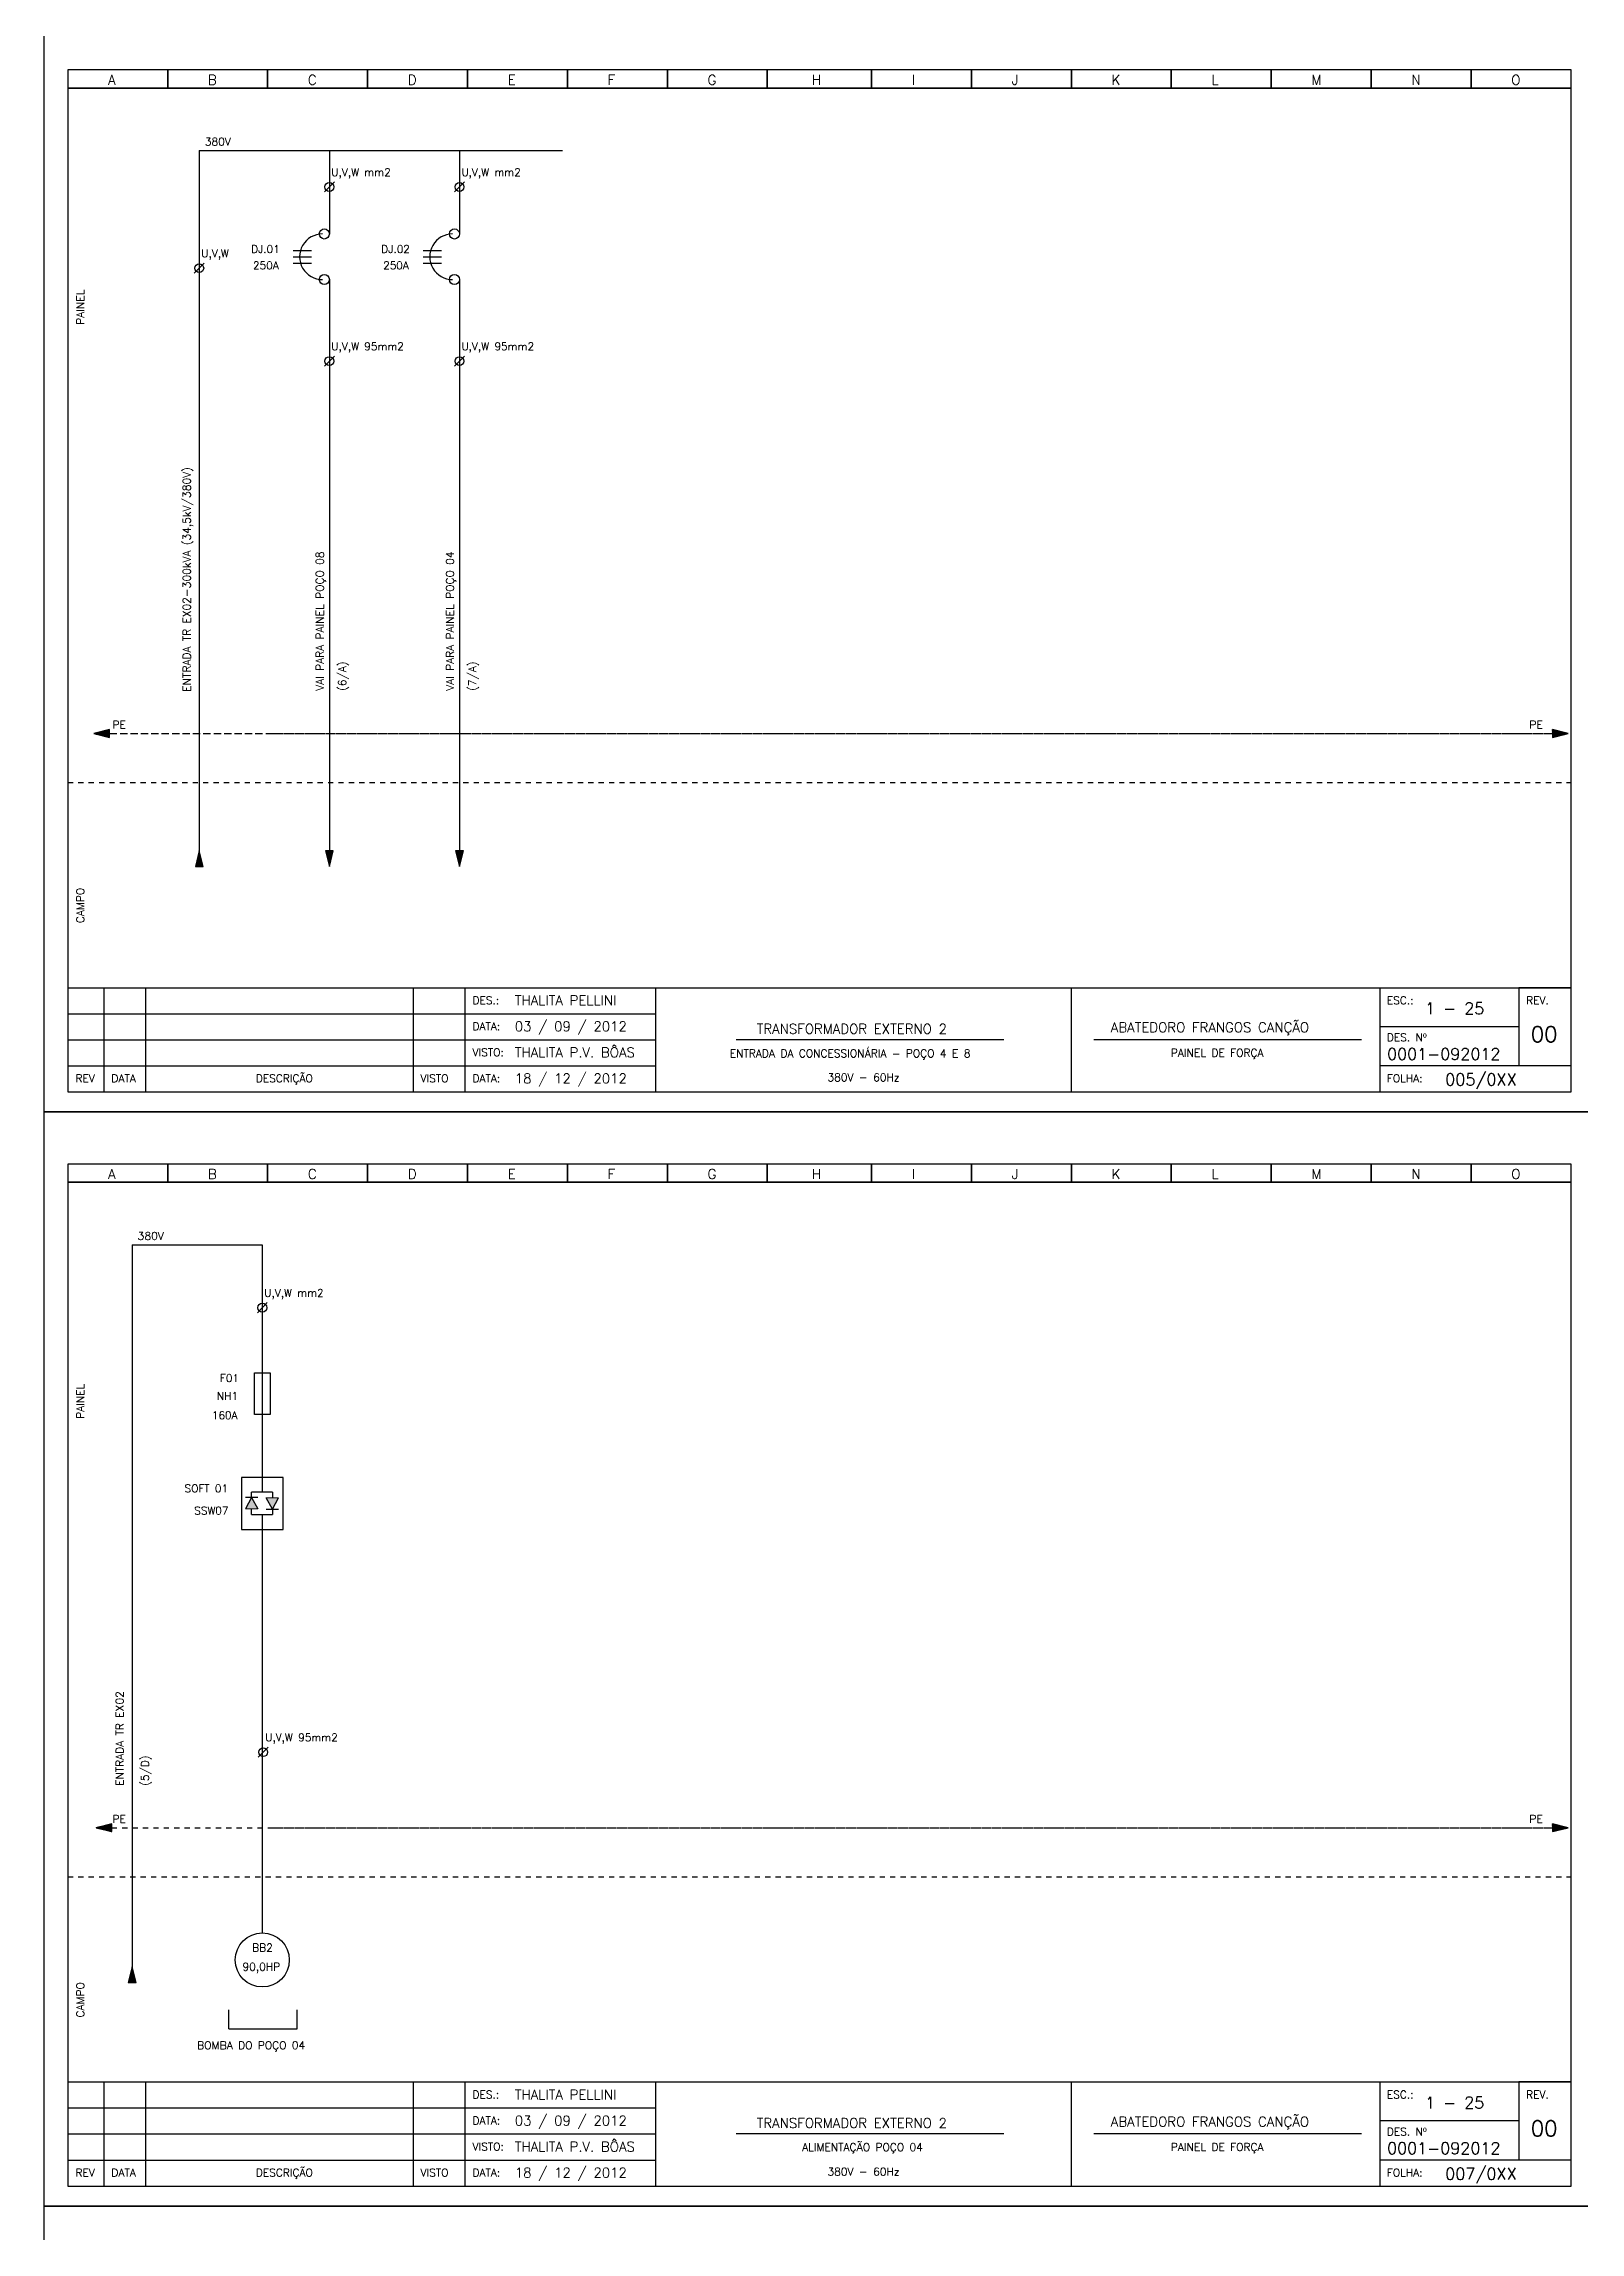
# Model space of a CAD drawing. Header units: millimetres. Extents: x 1974 to 2099, y 1386 to 1555.
# Drawn here: x 1974.11 to 2003.63, y 1470.08 to 1512.13 of the extents above; entities that cross this region are included whole.
import ezdxf

# ---------------------------------------------------------------- set-up
doc = ezdxf.new("R2010")
doc.units = ezdxf.units.MM
for name, pattern in [('DASHDOT2', [0.5, 0.25, -0.125, 0, -0.125]), ('DASHED', [0.75, 0.5, -0.25]), ('HIDDEN2', [0.1875, 0.125, -0.0625])]:
    doc.linetypes.add(name, pattern=pattern)
for name, color, linetype in [('ALIMENTAÇÃO', 6, 'Continuous'), ('CONECTOR_SAK', 2, 'Continuous'), ('DISJUNTOR', 5, 'Continuous'), ('EQUIPAMENTOS', 5, 'Continuous'), ('MARGEM', 1, 'Continuous'), ('MOTORES', 5, 'Continuous'), ('PAINEL', 7, 'Continuous'), ('soft', 5, 'Continuous'), ('TERRA', 3, 'DASHED'), ('TEXTO', 4, 'Continuous'), ('TEXTO_2', 5, 'Continuous'), ('TIMBRE', 7, 'Continuous')]:
    doc.layers.add(name, color=color, linetype=linetype)
doc.styles.add('REGUA60', font='romans.shx', dxfattribs={"height": 2})
doc.styles.add('ROMANC', font='romanc.shx', dxfattribs={"height": 0.55})
doc.styles.add('ROMANS', font='romans.shx', dxfattribs={"height": 37})

# ---------------------------------------------------------------- blocks, each defined once
blk = doc.blocks.new('soft')
at = {"layer": 'soft'}
h = blk.add_hatch(color=7, dxfattribs=at)
h.paths.add_polyline_path([(-0.206, -0.385), (-0.323, -0.602), (-0.088, -0.602)])
h.paths.add_polyline_path([(0.194, -0.609), (0.312, -0.391), (0.077, -0.391)])
for p, q in [((0.403, 0), (-0.397, 0)), ((-0.397, 0), (-0.397, -1)), ((0.403, -1), (0.403, 0)), ((-0.206, -0.385), (-0.323, -0.602)), ((-0.206, -0.385), (-0.088, -0.602)), ((0.194, -0.609), (0.077, -0.391)), ((0.194, -0.609), (0.312, -0.391)), ((-0.397, -1), (0.403, -1))]:
    blk.add_line(p, q, dxfattribs=at)
at = {"layer": 'soft', "color": 7}
for p, q in [((0, 0), (0, -0.282)), ((-0.083, -0.385), (-0.323, -0.385)), ((-0.206, -0.385), (-0.206, -0.282)), ((0.194, -0.282), (-0.206, -0.282)), ((0.194, -0.282), (0.194, -0.391)), ((-0.206, -0.711), (-0.206, -0.602)), ((-0.206, -0.711), (0.194, -0.711)), ((0, -0.711), (0, -1)), ((0.072, -0.609), (0.312, -0.609)), ((0.194, -0.609), (0.194, -0.711))]:
    blk.add_line(p, q, dxfattribs=at)
at = {"layer": 'soft', "lineweight": 20}
for p, q in [((0.312, -0.391), (0.077, -0.391)), ((-0.323, -0.602), (-0.088, -0.602))]:
    blk.add_line(p, q, dxfattribs=at)

msp = doc.modelspace()

# ---------------------------------------------------------------- hatches: boundary and pattern name
at = {"layer": 'EQUIPAMENTOS'}
for points in [[(1977.169, 1496.329), (1977.094, 1496.629), (1977.019, 1496.329)], [(1977.169, 1496.329), (1977.094, 1496.629), (1977.019, 1496.329)], [(1979.519, 1496.629), (1979.594, 1496.329), (1979.669, 1496.629)], [(1982.019, 1496.629), (1982.094, 1496.329), (1982.169, 1496.629)], [(1975.88, 1474.882), (1975.805, 1475.182), (1975.73, 1474.882)], [(1975.88, 1474.882), (1975.805, 1475.182), (1975.73, 1474.882)]]:
    msp.add_hatch(color=256, dxfattribs=at).paths.add_polyline_path(points)
at = {"layer": 'TERRA'}
h = msp.add_hatch(dxfattribs=at)
h.set_pattern_fill('ANSI31', color=256, scale=0.004, angle=180, style=0)
h.set_pattern_definition([(225, (2032.32565715, 1547.50084864), (0.0003535533906, -0.0003535533906), [])])
h.paths.add_polyline_path([(1975.071, 1498.881), (1975.371, 1498.881), (1975.371, 1498.956)])
h.paths.add_polyline_path([(1975.371, 1498.806), (1975.371, 1498.881), (1975.071, 1498.881)])
h = msp.add_hatch(dxfattribs=at)
h.set_pattern_fill('ANSI31', color=256, scale=0.004, angle=180, style=0)
h.set_pattern_definition([(225, (2032.32565715, 1547.50084864), (0.0003535533906, -0.0003535533906), [])])
h.paths.add_polyline_path([(1975.071, 1498.881), (1975.371, 1498.881), (1975.371, 1498.956)])
h.paths.add_polyline_path([(1975.371, 1498.806), (1975.371, 1498.881), (1975.071, 1498.881)])
h = msp.add_hatch(dxfattribs=at)
h.set_pattern_fill('ANSI31', color=256, scale=0.004, style=0)
h.set_pattern_definition([(45, (1946.1419275, 1450.2612611), (-0.0003535533906, 0.0003535533906), [])])
h.paths.add_polyline_path([(2003.396, 1498.881), (2003.096, 1498.881), (2003.096, 1498.806)])
h.paths.add_polyline_path([(2003.096, 1498.956), (2003.096, 1498.881), (2003.396, 1498.881)])
h = msp.add_hatch(dxfattribs=at)
h.set_pattern_fill('ANSI31', color=256, scale=0.004, angle=180, style=0)
h.set_pattern_definition([(225, (2032.3663817, 1526.47584864), (0.0003535533906, -0.0003535533906), [])])
h.paths.add_polyline_path([(1975.112, 1477.856), (1975.412, 1477.856), (1975.412, 1477.931)])
h.paths.add_polyline_path([(1975.412, 1477.781), (1975.412, 1477.856), (1975.112, 1477.856)])
h = msp.add_hatch(dxfattribs=at)
h.set_pattern_fill('ANSI31', color=256, scale=0.004, style=0)
h.set_pattern_definition([(45, (1946.1419275, 1429.2362611), (-0.0003535533906, 0.0003535533906), [])])
h.paths.add_polyline_path([(2003.396, 1477.856), (2003.096, 1477.856), (2003.096, 1477.781)])
h.paths.add_polyline_path([(2003.096, 1477.931), (2003.096, 1477.856), (2003.396, 1477.856)])

# ---------------------------------------------------------------- linework, layer by layer
for p, q in [((1978.896, 1508.165), (1979.249, 1508.165)), ((1978.896, 1508.042), (1979.249, 1508.042)), ((1978.896, 1507.919), (1979.249, 1507.919)), ((1981.396, 1508.165), (1981.749, 1508.165)), ((1981.396, 1508.042), (1981.749, 1508.042)), ((1981.396, 1507.919), (1981.749, 1507.919)), ((2003.452, 1493.997), (2002.452, 1493.997)), ((1977.665, 1473.994), (1977.665, 1474.357)), ((1978.972, 1473.994), (1978.972, 1474.357)), ((1977.665, 1473.994), (1978.972, 1473.994)), ((2003.452, 1472.972), (2002.452, 1472.972))]:
    msp.add_line(p, q)
at = {"layer": 'ALIMENTAÇÃO', "color": 6}
for p, q in [((1979.594, 1510.084), (1979.594, 1508.48)), ((1982.094, 1510.084), (1982.094, 1508.48)), ((1979.594, 1507.604), (1979.594, 1496.629)), ((1982.094, 1507.606), (1982.094, 1496.629))]:
    msp.add_line(p, q, dxfattribs=at)
at = {"layer": 'ALIMENTAÇÃO'}
for p, q in [((1978.305, 1489.059), (1978.305, 1484.586)), ((1978.305, 1483.586), (1978.305, 1475.835))]:
    msp.add_line(p, q, dxfattribs=at)
at = {"layer": 'CONECTOR_SAK'}
for p, q in [((1979.69, 1509.48), (1979.499, 1509.287)), ((1982.19, 1509.48), (1981.999, 1509.287)), ((1977.19, 1507.919), (1976.999, 1507.726)), ((1979.69, 1506.134), (1979.499, 1505.941)), ((1982.19, 1506.134), (1981.999, 1505.941)), ((1978.401, 1487.946), (1978.21, 1487.753)), ((1978.419, 1479.404), (1978.228, 1479.211))]:
    msp.add_line(p, q, dxfattribs=at)
for centre in [(1979.594, 1509.383), (1982.094, 1509.383), (1977.094, 1507.822), (1979.594, 1506.037), (1982.094, 1506.037), (1978.305, 1487.849), (1978.323, 1479.307)]:
    msp.add_circle(centre, 0.0846, dxfattribs=at)
at = {"layer": 'DISJUNTOR'}
for centre in [(1979.497, 1508.48), (1981.997, 1508.48), (1979.497, 1507.604), (1981.997, 1507.604)]:
    msp.add_circle(centre, 0.097, dxfattribs=at)
for centre in [(1979.46, 1508.042), (1981.96, 1508.042)]:
    msp.add_arc(centre, 0.438, 89.8656, 270.134, dxfattribs=at)
at = {"layer": 'EQUIPAMENTOS'}
for p, q in [((1977.094, 1510.084), (1984.074, 1510.084)), ((1975.805, 1489.059), (1978.305, 1489.059))]:
    msp.add_line(p, q, dxfattribs=at)
for points in [[(1977.169, 1496.329), (1977.094, 1496.629), (1977.019, 1496.329), (1977.169, 1496.329)], [(1979.519, 1496.629), (1979.594, 1496.329), (1979.669, 1496.629), (1979.519, 1496.629)], [(1982.019, 1496.629), (1982.094, 1496.329), (1982.169, 1496.629), (1982.019, 1496.629)], [(1975.88, 1474.882), (1975.805, 1475.182), (1975.73, 1474.882), (1975.88, 1474.882)]]:
    msp.add_lwpolyline(points, dxfattribs=at)
msp.add_lwpolyline([(1978.155, 1486.595), (1978.455, 1486.595), (1978.455, 1485.795), (1978.155, 1485.795)], close=True, dxfattribs=at)
at = {"layer": 'MARGEM', "color": 7}
for points in [[(1974.106, 1491.609), (2003.806, 1491.609), (2003.806, 1512.634), (1974.106, 1512.634)], [(1974.106, 1470.584), (2003.806, 1470.584), (2003.806, 1491.609), (1974.106, 1491.609)], [(1974.106, 1449.559), (2003.806, 1449.559), (2003.806, 1470.584), (1974.106, 1470.584)]]:
    msp.add_lwpolyline(points, close=True, dxfattribs=at)
at = {"layer": 'MOTORES'}
msp.add_circle((1978.305, 1475.316), 0.519, dxfattribs=at)
at = {"layer": 'PAINEL', "color": 12, "linetype": 'HIDDEN2', "ltscale": 0.005}
for p, q in [((1974.568, 1497.941), (2003.356, 1497.941)), ((1974.568, 1497.941), (2003.452, 1497.941)), ((1974.568, 1476.916), (2003.452, 1476.916))]:
    msp.add_line(p, q, dxfattribs=at)
at = {"layer": 'soft'}
for p, q in [((1977.094, 1510.084), (1977.094, 1496.629)), ((1975.805, 1489.059), (1975.805, 1475.182))]:
    msp.add_line(p, q, dxfattribs=at)
at = {"layer": 'TERRA', "linetype": 'DASHDOT2', "ltscale": 0.0025}
for p, q in [((1975.371, 1498.881), (2003.096, 1498.881)), ((1975.412, 1498.881), (2003.096, 1498.881)), ((1978.523, 1498.881), (2003.396, 1498.881)), ((1978.523, 1498.881), (2003.396, 1498.881)), ((1975.412, 1477.856), (2003.096, 1477.856)), ((1975.412, 1477.856), (2003.096, 1477.856)), ((1978.523, 1477.856), (2003.396, 1477.856))]:
    msp.add_line(p, q, dxfattribs=at)
at = {"layer": 'TERRA'}
for points in [[(1975.371, 1498.956), (1975.071, 1498.881), (1975.371, 1498.806), (1975.371, 1498.956)], [(1975.371, 1498.956), (1975.071, 1498.881), (1975.371, 1498.806), (1975.371, 1498.956)], [(2003.096, 1498.806), (2003.396, 1498.881), (2003.096, 1498.956), (2003.096, 1498.806)], [(1975.412, 1477.931), (1975.112, 1477.856), (1975.412, 1477.781), (1975.412, 1477.931)], [(1975.412, 1477.931), (1975.112, 1477.856), (1975.412, 1477.781), (1975.412, 1477.931)], [(2003.096, 1477.781), (2003.396, 1477.856), (2003.096, 1477.931), (2003.096, 1477.781)], [(2003.096, 1477.781), (2003.396, 1477.856), (2003.096, 1477.931), (2003.096, 1477.781)]]:
    msp.add_lwpolyline(points, dxfattribs=at)
at = {"layer": 'TIMBRE', "color": 12}
for p, q in [((2003.452, 1511.634), (1974.568, 1511.634)), ((2003.452, 1490.609), (1974.568, 1490.609))]:
    msp.add_line(p, q, dxfattribs=at)
at = {"layer": 'TIMBRE'}
for p, q in [((1974.568, 1493.997), (2003.452, 1493.997)), ((1975.268, 1491.997), (1975.268, 1493.997)), ((1976.068, 1491.997), (1976.068, 1493.997)), ((1981.206, 1493.997), (1981.206, 1491.997)), ((1982.206, 1491.997), (1982.206, 1493.997)), ((1985.859, 1493.997), (1985.859, 1491.997)), ((1993.849, 1493.997), (1993.849, 1491.997)), ((1999.777, 1493.997), (1999.777, 1491.997)), ((2002.452, 1493.997), (2002.452, 1492.497)), ((1974.568, 1493.497), (1985.859, 1493.497)), ((2002.452, 1493.247), (1999.777, 1493.247)), ((1974.568, 1492.997), (1985.859, 1492.997)), ((1992.553, 1492.997), (1987.409, 1492.997)), ((1999.424, 1492.997), (1994.28, 1492.997)), ((1974.568, 1492.497), (1985.859, 1492.497)), ((2003.452, 1492.497), (1999.777, 1492.497)), ((1974.568, 1472.972), (2003.452, 1472.972)), ((1975.268, 1470.972), (1975.268, 1472.972)), ((1976.068, 1470.972), (1976.068, 1472.972)), ((1981.206, 1472.972), (1981.206, 1470.972)), ((1982.206, 1470.972), (1982.206, 1472.972)), ((1985.859, 1472.972), (1985.859, 1470.972)), ((1993.849, 1472.972), (1993.849, 1470.972)), ((1999.777, 1472.972), (1999.777, 1470.972)), ((2002.452, 1472.972), (2002.452, 1471.472)), ((1974.568, 1472.472), (1985.859, 1472.472)), ((2002.452, 1472.222), (1999.777, 1472.222)), ((1974.568, 1471.972), (1985.859, 1471.972)), ((1992.553, 1471.972), (1987.409, 1471.972)), ((1999.424, 1471.972), (1994.28, 1471.972)), ((1974.568, 1471.472), (1985.859, 1471.472)), ((2003.452, 1471.472), (1999.777, 1471.472))]:
    msp.add_line(p, q, dxfattribs=at)
at = {"layer": 'TIMBRE', "color": 12}
for points in [[(1974.568, 1511.284), (1976.488, 1511.284), (1976.488, 1511.634), (1974.568, 1511.634)], [(1974.568, 1491.997), (2003.452, 1491.997), (2003.452, 1511.284), (1974.568, 1511.284)], [(1976.488, 1511.284), (1978.408, 1511.284), (1978.408, 1511.634), (1976.488, 1511.634)], [(1978.408, 1511.284), (1980.328, 1511.284), (1980.328, 1511.634), (1978.408, 1511.634)], [(1980.328, 1511.284), (1982.248, 1511.284), (1982.248, 1511.634), (1980.328, 1511.634)], [(1982.248, 1511.284), (1984.168, 1511.284), (1984.168, 1511.634), (1982.248, 1511.634)], [(1984.168, 1511.284), (1986.088, 1511.284), (1986.088, 1511.634), (1984.168, 1511.634)], [(1986.088, 1511.284), (1988.008, 1511.284), (1988.008, 1511.634), (1986.088, 1511.634)], [(1988.008, 1511.284), (1990.012, 1511.284), (1990.012, 1511.634), (1988.008, 1511.634)], [(1990.012, 1511.284), (1991.932, 1511.284), (1991.932, 1511.634), (1990.012, 1511.634)], [(1991.932, 1511.284), (1993.852, 1511.284), (1993.852, 1511.634), (1991.932, 1511.634)], [(1993.852, 1511.284), (1995.772, 1511.284), (1995.772, 1511.634), (1993.852, 1511.634)], [(1995.772, 1511.284), (1997.692, 1511.284), (1997.692, 1511.634), (1995.772, 1511.634)], [(1997.692, 1511.284), (1999.612, 1511.284), (1999.612, 1511.634), (1997.692, 1511.634)], [(1999.612, 1511.284), (2001.532, 1511.284), (2001.532, 1511.634), (1999.612, 1511.634)], [(2001.532, 1511.284), (2003.452, 1511.284), (2003.452, 1511.634), (2001.532, 1511.634)], [(1974.568, 1490.259), (1976.488, 1490.259), (1976.488, 1490.609), (1974.568, 1490.609)], [(1974.568, 1470.972), (2003.452, 1470.972), (2003.452, 1490.259), (1974.568, 1490.259)], [(1976.488, 1490.259), (1978.408, 1490.259), (1978.408, 1490.609), (1976.488, 1490.609)], [(1978.408, 1490.259), (1980.328, 1490.259), (1980.328, 1490.609), (1978.408, 1490.609)], [(1980.328, 1490.259), (1982.248, 1490.259), (1982.248, 1490.609), (1980.328, 1490.609)], [(1982.248, 1490.259), (1984.168, 1490.259), (1984.168, 1490.609), (1982.248, 1490.609)], [(1984.168, 1490.259), (1986.088, 1490.259), (1986.088, 1490.609), (1984.168, 1490.609)], [(1986.088, 1490.259), (1988.008, 1490.259), (1988.008, 1490.609), (1986.088, 1490.609)], [(1988.008, 1490.259), (1990.012, 1490.259), (1990.012, 1490.609), (1988.008, 1490.609)], [(1990.012, 1490.259), (1991.932, 1490.259), (1991.932, 1490.609), (1990.012, 1490.609)], [(1991.932, 1490.259), (1993.852, 1490.259), (1993.852, 1490.609), (1991.932, 1490.609)], [(1993.852, 1490.259), (1995.772, 1490.259), (1995.772, 1490.609), (1993.852, 1490.609)], [(1995.772, 1490.259), (1997.692, 1490.259), (1997.692, 1490.609), (1995.772, 1490.609)], [(1997.692, 1490.259), (1999.612, 1490.259), (1999.612, 1490.609), (1997.692, 1490.609)], [(1999.612, 1490.259), (2001.532, 1490.259), (2001.532, 1490.609), (1999.612, 1490.609)], [(2001.532, 1490.259), (2003.452, 1490.259), (2003.452, 1490.609), (2001.532, 1490.609)]]:
    msp.add_lwpolyline(points, close=True, dxfattribs=at)

# ---------------------------------------------------------------- block references
at = {"layer": 'soft'}
msp.add_blockref('soft', (1978.305, 1484.586), dxfattribs=at)

# ---------------------------------------------------------------- texts
at = {"style": 'ROMANS'}
for s, p in [('ESC.:', (1999.913, 1493.68)), ('REV.', (2002.589, 1493.68)), ('ENTRADA DA CONCESSIONÁRIA - POÇO 4 E 8', (1987.289, 1492.659)), ('PAINEL DE FORÇA', (1995.764, 1492.671)), ('DES. Nº', (1999.913, 1492.967)), ('380V - 60Hz', (1989.166, 1492.198)), ('FOLHA:', (1999.913, 1492.18)), ('ESC.:', (1999.913, 1472.655)), ('REV.', (2002.589, 1472.655)), ('ALIMENTAÇÃO POÇO 04', (1988.678, 1471.644)), ('PAINEL DE FORÇA', (1995.764, 1471.646)), ('DES. Nº', (1999.913, 1471.942)), ('380V - 60Hz', (1989.166, 1471.173)), ('FOLHA:', (1999.913, 1471.155))]:
    msp.add_text(s, height=0.15, dxfattribs=at).set_placement(p)
at = {"layer": 'TEXTO'}
for s, height, style, p in [('A', 0.188, 'ROMANS', (1975.341, 1511.347)), ('B', 0.188, 'ROMANS', (1977.261, 1511.347)), ('C', 0.188, 'ROMANS', (1979.181, 1511.347)), ('D', 0.188, 'ROMANS', (1981.101, 1511.347)), ('E', 0.188, 'ROMANS', (1983.021, 1511.347)), ('F', 0.188, 'ROMANS', (1984.941, 1511.347)), ('G', 0.188, 'ROMANS', (1986.861, 1511.347)), ('H', 0.188, 'ROMANS', (1988.865, 1511.347)), ('I', 0.188, 'ROMANS', (1990.785, 1511.347)), ('J', 0.188, 'ROMANS', (1992.705, 1511.347)), ('K', 0.188, 'ROMANS', (1994.625, 1511.347)), ('L', 0.188, 'ROMANS', (1996.545, 1511.347)), ('M', 0.188, 'ROMANS', (1998.465, 1511.347)), ('N', 0.188, 'ROMANS', (2000.385, 1511.347)), ('O', 0.188, 'ROMANS', (2002.305, 1511.347)), ('380V', 0.15, 'ROMANS', (1977.199, 1510.178)), ('U,V,W mm2', 0.148, 'ROMANS', (1979.631, 1509.592)), ('U,V,W mm2', 0.148, 'ROMANS', (1982.131, 1509.592)), ('U,V,W ', 0.148, 'ROMANS', (1977.131, 1508.032)), ('DJ.01', 0.148, 'ROMANS', (1978.09, 1508.115)), ('250A', 0.148, 'ROMANS', (1978.127, 1507.802)), ('DJ.02', 0.148, 'ROMANS', (1980.59, 1508.115)), ('250A', 0.148, 'ROMANS', (1980.627, 1507.802)), ('U,V,W 95mm2', 0.148, 'ROMANS', (1979.631, 1506.247)), ('U,V,W 95mm2', 0.148, 'ROMANS', (1982.131, 1506.247)), ('PE', 0.15, 'ROMANS', (1975.424, 1498.975)), ('PE', 0.15, 'ROMANS', (1975.424, 1498.975)), ('PE', 0.15, 'ROMANS', (2002.651, 1498.975)), ('THALITA PELLINI', 0.1875, 'ROMANS', (1983.157, 1493.66)), ('03 / 09 / 2012', 0.1875, 'ROMANS', (1983.157, 1493.16)), ('THALITA P.V. BÔAS', 0.1875, 'ROMANS', (1983.157, 1492.66)), ('18 / 12 / 2012', 0.1875, 'ROMANS', (1983.157, 1492.16)), ('A', 0.188, 'ROMANS', (1975.341, 1490.322)), ('B', 0.188, 'ROMANS', (1977.261, 1490.322)), ('C', 0.188, 'ROMANS', (1979.181, 1490.322)), ('D', 0.188, 'ROMANS', (1981.101, 1490.322)), ('E', 0.188, 'ROMANS', (1983.021, 1490.322)), ('F', 0.188, 'ROMANS', (1984.941, 1490.322)), ('G', 0.188, 'ROMANS', (1986.861, 1490.322)), ('H', 0.188, 'ROMANS', (1988.865, 1490.322)), ('I', 0.188, 'ROMANS', (1990.785, 1490.322)), ('J', 0.188, 'ROMANS', (1992.705, 1490.322)), ('K', 0.188, 'ROMANS', (1994.625, 1490.322)), ('L', 0.188, 'ROMANS', (1996.545, 1490.322)), ('M', 0.188, 'ROMANS', (1998.465, 1490.322)), ('N', 0.188, 'ROMANS', (2000.385, 1490.322)), ('O', 0.188, 'ROMANS', (2002.305, 1490.322)), ('380V', 0.15, 'ROMANS', (1975.91, 1489.153)), ('U,V,W mm2', 0.148, 'ROMANS', (1978.342, 1488.059)), ('F01', 0.148, 'ROMANS', (1977.489, 1486.422)), ('NH1', 0.148, 'ROMANS', (1977.434, 1486.08)), ('160A', 0.148, 'ROMANS', (1977.335, 1485.708)), ('SOFT 01', 0.148, 'ROMANS', (1976.811, 1484.302)), ('SSW07', 0.148, 'ROMANS', (1976.997, 1483.876)), ('U,V,W 95mm2', 0.148, 'ROMANS', (1978.36, 1479.517)), ('PE', 0.15, 'ROMANS', (1975.424, 1477.95)), ('PE', 0.15, 'ROMANS', (2002.651, 1477.95)), ('BB2', 0.15, 'REGUA60', (1978.112, 1475.479)), ('90,0HP', 0.15, 'REGUA60', (1977.924, 1475.11)), ('BOMBA DO POÇO 04', 0.15, 'REGUA60', (1977.055, 1473.602)), ('THALITA PELLINI', 0.1875, 'ROMANS', (1983.157, 1472.635)), ('03 / 09 / 2012', 0.1875, 'ROMANS', (1983.157, 1472.135)), ('THALITA P.V. BÔAS', 0.1875, 'ROMANS', (1983.157, 1471.635)), ('18 / 12 / 2012', 0.1875, 'ROMANS', (1983.157, 1471.135))]:
    msp.add_text(s, height=height, dxfattribs=dict(at, style=style)).set_placement(p)
at = {"layer": 'TEXTO', "style": 'REGUA60'}
for s, p in [('PAINEL', (1974.882, 1506.735)), ('ENTRADA TR EX02-300kVA (34,5kV/380V)', (1976.929, 1499.684)), ('VAI PARA PAINEL POÇO 08', (1979.486, 1499.699)), ('VAI PARA PAINEL POÇO 04', (1981.986, 1499.699)), ('(6/A)', (1979.915, 1499.699)), ('(7/A)', (1982.415, 1499.699)), ('CAMPO', (1974.882, 1495.234)), ('PAINEL', (1974.882, 1485.71)), ('ENTRADA TR EX02', (1975.641, 1478.659)), ('(5/D)', (1976.125, 1478.659)), ('CAMPO', (1974.882, 1474.209))]:
    msp.add_text(s, height=0.15, rotation=90, dxfattribs=at).set_placement(p)
at = {"layer": 'TEXTO', "color": 150, "style": 'ROMANS'}
for s, height, p in [('DES.:', 0.15, (1982.342, 1493.68)), ('1 - 25', 0.225, (2000.647, 1493.487)), ('DATA:', 0.15, (1982.342, 1493.18)), ('00', 0.3, (2002.68, 1492.953)), ('VISTO:', 0.15, (1982.342, 1492.68)), ('0001-092012', 0.225, (1999.917, 1492.611)), ('DESCRIÇÃO', 0.15, (1978.18, 1492.18)), ('005/0XX', 0.225, (2001.036, 1492.121)), ('REV', 0.15, (1974.716, 1492.18)), ('DATA', 0.15, (1975.404, 1492.18)), ('VISTO', 0.15, (1981.342, 1492.18)), ('DATA:', 0.15, (1982.342, 1492.18)), ('DES.:', 0.15, (1982.342, 1472.655)), ('1 - 25', 0.225, (2000.647, 1472.462)), ('DATA:', 0.15, (1982.342, 1472.155)), ('00', 0.3, (2002.68, 1471.928)), ('VISTO:', 0.15, (1982.342, 1471.655)), ('0001-092012', 0.225, (1999.917, 1471.586)), ('DESCRIÇÃO', 0.15, (1978.18, 1471.155)), ('007/0XX', 0.225, (2001.036, 1471.096)), ('REV', 0.15, (1974.716, 1471.155)), ('DATA', 0.15, (1975.404, 1471.155)), ('VISTO', 0.15, (1981.342, 1471.155)), ('DATA:', 0.15, (1982.342, 1471.155))]:
    msp.add_text(s, height=height, dxfattribs=at).set_placement(p)
at = {"layer": 'TEXTO_2', "style": 'ROMANC'}
for s, p in [('TRANSFORMADOR EXTERNO 2', (1987.805, 1493.113)), ('ABATEDORO FRANGOS CANÇÃO', (1994.61, 1493.141)), ('TRANSFORMADOR EXTERNO 2', (1987.805, 1472.088)), ('ABATEDORO FRANGOS CANÇÃO', (1994.61, 1472.116))]:
    msp.add_text(s, height=0.1875, dxfattribs=at).set_placement(p)

doc.saveas('drawing.dxf')
